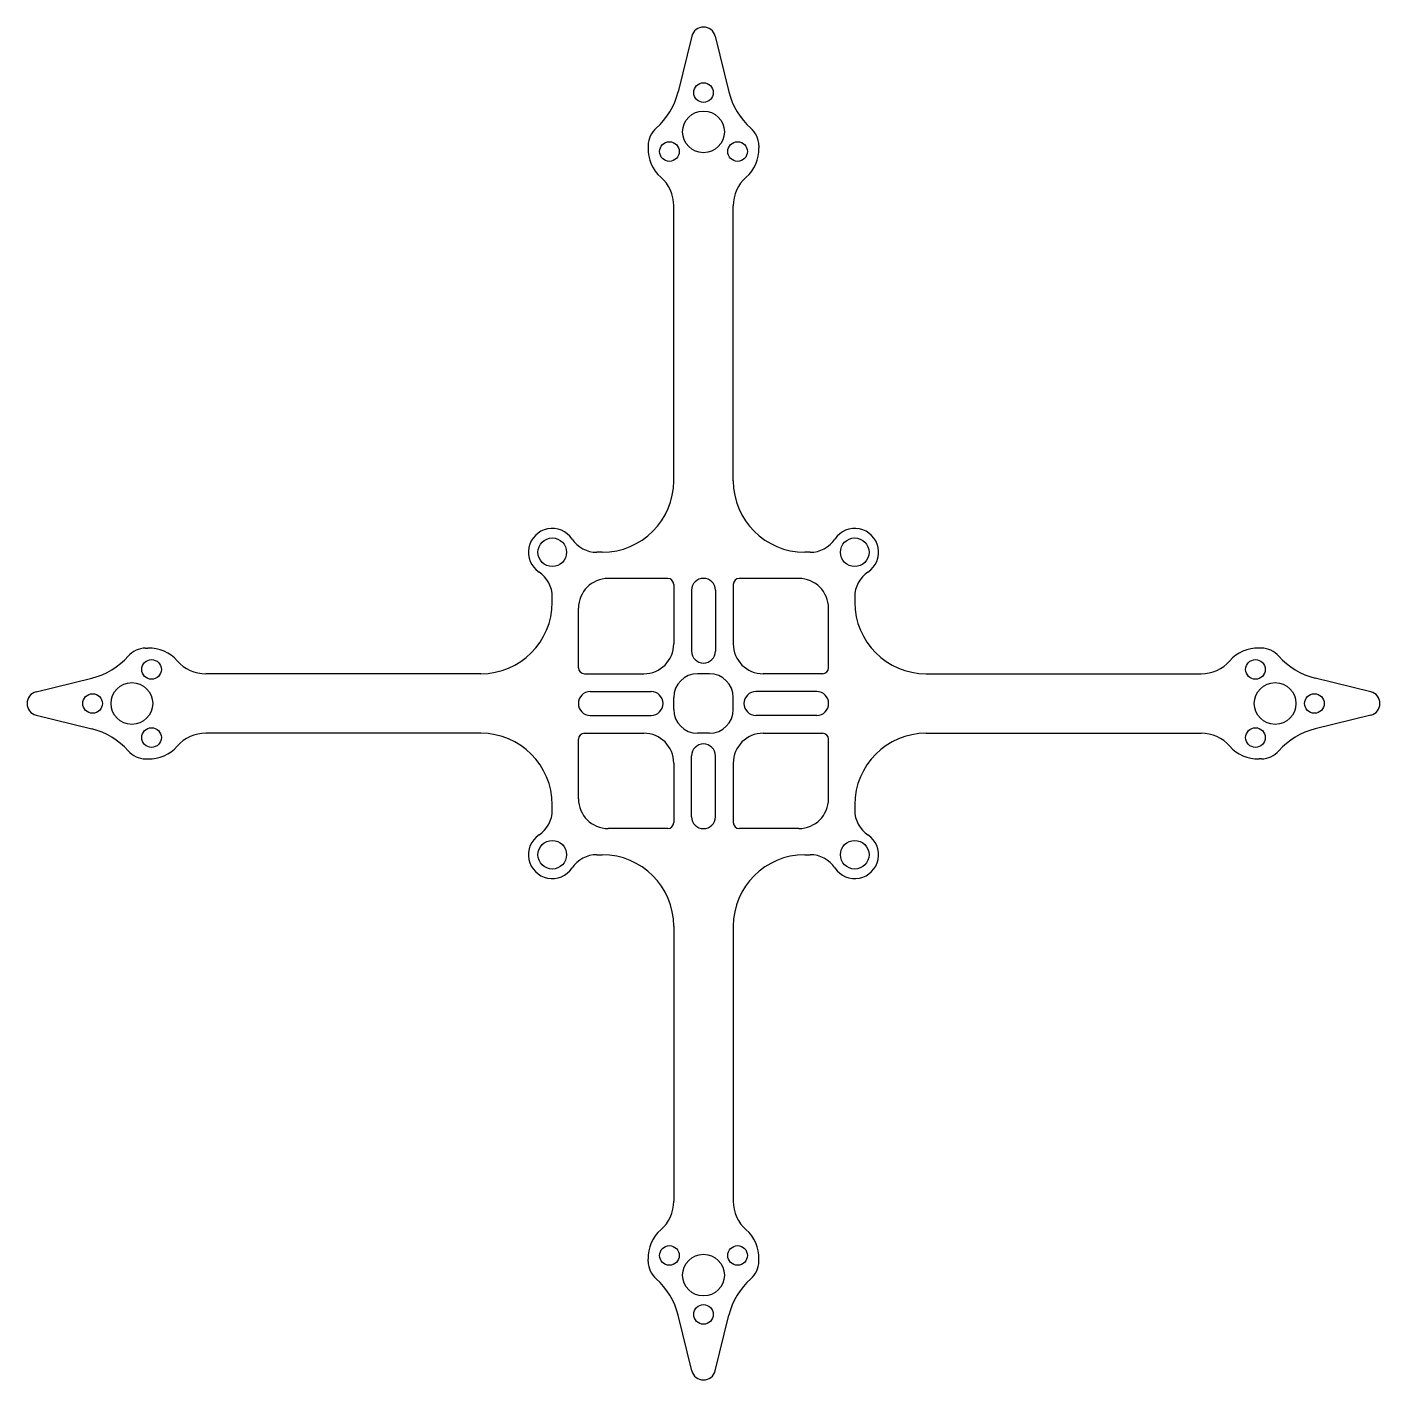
# Model space of a CAD drawing. Extents: x -57 to 57, y -57 to 57.
import ezdxf

# ---------------------------------------------------------------- set-up
doc = ezdxf.new("R2010")
doc.units = 0
doc.layers.add('VISIBLE', color=7, linetype='CONTINUOUS')

msp = doc.modelspace()

# ---------------------------------------------------------------- linework, layer by layer
at = {"layer": 'VISIBLE'}
for p, q in [((-0.98, 56.03), (-2.14, 51.35)), ((0.98, 56.03), (2.14, 51.35)), ((-4.65, 46.86), (-4.66, 46.65)), ((4.65, 46.86), (4.66, 46.65)), ((-2.5, 18.7), (-2.5, 41.79)), ((2.5, 18.7), (2.5, 41.79)), ((-8.5, 12.7), (-8.96, 12.7)), ((8.96, 12.7), (8.5, 12.7)), ((-3, 10.5), (-8, 10.5)), ((8, 10.5), (3, 10.5)), ((-2.5, 10), (-2.5, 5)), ((-1, 9.51), (-1, 4.4)), ((1, 9.51), (1, 4.4)), ((2.5, 10), (2.5, 5)), ((-12.7, 8.5), (-12.7, 8.96)), ((-10.5, 3), (-10.5, 8)), ((10.5, 3), (10.5, 8)), ((12.7, 8.96), (12.7, 8.5)), ((-46.86, 4.65), (-46.65, 4.66)), ((46.86, 4.65), (46.65, 4.66)), ((-18.7, 2.5), (-41.79, 2.5)), ((-10, 2.5), (-5, 2.5)), ((0.5, 2.5), (-0.5, 2.5)), ((10, 2.5), (5, 2.5)), ((18.7, 2.5), (41.79, 2.5)), ((-56.03, 0.98), (-51.35, 2.14)), ((56.03, 0.98), (51.35, 2.14)), ((-9.51, 1), (-4.4, 1)), ((-2.5, -0.5), (-2.5, 0.5)), ((2.5, -0.5), (2.5, 0.5)), ((9.51, 1), (4.4, 1)), ((-56.03, -0.98), (-51.35, -2.14)), ((-9.51, -1), (-4.4, -1)), ((9.51, -1), (4.4, -1)), ((56.03, -0.98), (51.35, -2.14)), ((-18.7, -2.5), (-41.79, -2.5)), ((-10.5, -8), (-10.5, -3)), ((-10, -2.5), (-5, -2.5)), ((0.5, -2.5), (-0.5, -2.5)), ((5, -2.5), (10, -2.5)), ((10.5, -8), (10.5, -3)), ((18.7, -2.5), (41.79, -2.5)), ((-1, -9.51), (-1, -4.4)), ((1, -9.51), (1, -4.4)), ((-46.86, -4.65), (-46.65, -4.66)), ((-2.5, -5), (-2.5, -10)), ((2.5, -5), (2.5, -10)), ((46.86, -4.65), (46.65, -4.66)), ((-12.7, -8.96), (-12.7, -8.5)), ((12.7, -8.5), (12.7, -8.96)), ((-3, -10.5), (-8, -10.5)), ((8, -10.5), (3, -10.5)), ((-8.96, -12.7), (-8.5, -12.7)), ((8.5, -12.7), (8.96, -12.7)), ((-2.5, -18.7), (-2.5, -41.79)), ((2.5, -18.7), (2.5, -41.79)), ((-4.65, -46.86), (-4.66, -46.65)), ((4.65, -46.86), (4.66, -46.65)), ((-0.98, -56.03), (-2.14, -51.35)), ((0.98, -56.03), (2.14, -51.35))]:
    msp.add_line(p, q, dxfattribs=at)
for centre, radius in [((0, 51.3), 0.825), ((0, 48), 1.75), ((-2.86, 46.35), 0.825), ((2.86, 46.35), 0.825), ((-12.7, 12.7), 1.2), ((12.7, 12.7), 1.2), ((-46.35, 2.86), 0.825), ((46.35, 2.86), 0.825), ((-48, 0), 1.75), ((48, 0), 1.75), ((-51.3, 0), 0.825), ((51.3, 0), 0.825), ((-46.35, -2.86), 0.825), ((46.35, -2.86), 0.825), ((-12.7, -12.7), 1.2), ((12.7, -12.7), 1.2), ((-2.86, -46.35), 0.825), ((0, -48), 1.75), ((2.86, -46.35), 0.825), ((0, -51.3), 0.825)]:
    msp.add_circle(centre, radius, dxfattribs=at)
for centre, radius, start, end in [((0, 55.79), 1.01, 13.8979, 166.1021), ((-7.96, 52.79), 6, 311.6042, 346.1021), ((7.96, 52.79), 6, 193.8979, 228.3958), ((-2.65, 46.81), 2, 131.6042, 178.6821), ((2.65, 46.81), 2, 1.3179, 48.3958), ((-1.46, 46.58), 3.2, 178.6821, 228.4772), ((1.46, 46.58), 3.2, 311.5228, 1.3179), ((-5.7, 41.79), 3.2, 0, 48.4772), ((5.7, 41.79), 3.2, 131.5228, 180), ((-8.5, 18.7), 6, 270, 0), ((8.5, 18.7), 6, 180, 270), ((-12.7, 12.7), 2, 33.749, 236.251), ((-8.96, 15.2), 2.5, 213.749, 270), ((8.96, 15.2), 2.5, 270, 326.251), ((12.7, 12.7), 2, 303.749, 146.251), ((-15.2, 8.96), 2.5, 0, 56.251), ((-8, 8), 2.5, 90, 180), ((-3, 10), 0.5, 0, 90), ((0, 9.51), 1, 0, 180), ((3, 10), 0.5, 90, 180), ((8, 8), 2.5, 0, 90), ((15.2, 8.96), 2.5, 123.749, 180), ((-18.7, 8.5), 6, 270, 0), ((18.7, 8.5), 6, 180, 270), ((-46.81, 2.65), 2, 91.3179, 138.3958), ((-46.58, 1.46), 3.2, 41.5228, 91.3179), ((-5, 5), 2.5, 270, 0), ((5, 5), 2.5, 180, 270), ((46.58, 1.46), 3.2, 88.6821, 138.4772), ((46.81, 2.65), 2, 41.6042, 88.6821), ((-52.79, 7.96), 6, 283.8979, 318.3958), ((-41.79, 5.7), 3.2, 221.5228, 270), ((0, 4.4), 1, 180, 0), ((41.79, 5.7), 3.2, 270, 318.4772), ((52.79, 7.96), 6, 221.6042, 256.1021), ((-10, 3), 0.5, 180, 270), ((-0.5, 0.5), 2, 90, 180), ((0.5, 0.5), 2, 0, 90), ((10, 3), 0.5, 270, 0), ((-55.79, 0), 1.01, 103.8979, 256.1021), ((-9.51, 0), 1, 90, 270), ((-4.4, 0), 1, 270, 90), ((4.4, 0), 1, 90, 270), ((9.51, 0), 1, 270, 90), ((55.79, 0), 1.01, 283.8979, 76.1021), ((-0.5, -0.5), 2, 180, 270), ((0.5, -0.5), 2, 270, 0), ((-52.79, -7.96), 6, 41.6042, 76.1021), ((52.79, -7.96), 6, 103.8979, 138.3958), ((-41.79, -5.7), 3.2, 90, 138.4772), ((-18.7, -8.5), 6, 0, 90), ((-10, -3), 0.5, 90, 180), ((-5, -5), 2.5, 0, 90), ((0, -4.4), 1, 0, 180), ((5, -5), 2.5, 90, 180), ((10, -3), 0.5, 0, 90), ((18.7, -8.5), 6, 90, 180), ((41.79, -5.7), 3.2, 41.5228, 90), ((-46.81, -2.65), 2, 221.6042, 268.6821), ((-46.58, -1.46), 3.2, 268.6821, 318.4772), ((46.58, -1.46), 3.2, 221.5228, 271.3179), ((46.81, -2.65), 2, 271.3179, 318.3958), ((-15.2, -8.96), 2.5, 303.749, 0), ((-8, -8), 2.5, 180, 270), ((8, -8), 2.5, 270, 0), ((15.2, -8.96), 2.5, 180, 236.251), ((-3, -10), 0.5, 270, 0), ((0, -9.51), 1, 180, 0), ((3, -10), 0.5, 180, 270), ((-12.7, -12.7), 2, 123.749, 326.251), ((12.7, -12.7), 2, 213.749, 56.251), ((-8.96, -15.2), 2.5, 90, 146.251), ((-8.5, -18.7), 6, 0, 90), ((8.5, -18.7), 6, 90, 180), ((8.96, -15.2), 2.5, 33.749, 90), ((-5.7, -41.79), 3.2, 311.5228, 0), ((5.7, -41.79), 3.2, 180, 228.4772), ((-1.46, -46.58), 3.2, 131.5228, 181.3179), ((1.46, -46.58), 3.2, 358.6821, 48.4772), ((-2.65, -46.81), 2, 181.3179, 228.3958), ((2.65, -46.81), 2, 311.6042, 358.6821), ((-7.96, -52.79), 6, 13.8979, 48.3958), ((7.96, -52.79), 6, 131.6042, 166.1021), ((0, -55.79), 1.01, 193.8979, 346.1021)]:
    msp.add_arc(centre, radius, start, end, dxfattribs=at)

doc.saveas('drawing.dxf')
